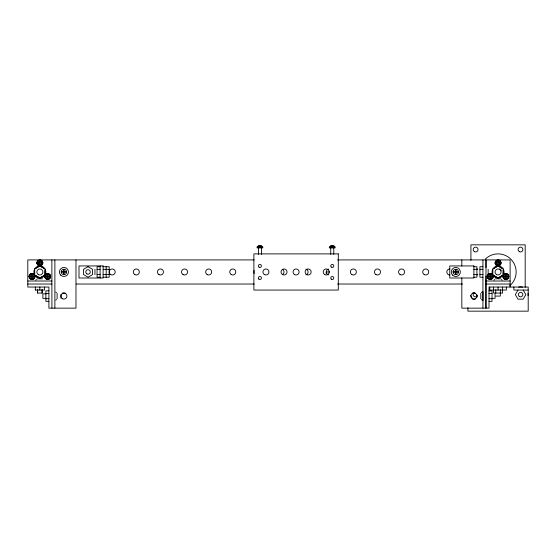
<?xml version="1.0" encoding="UTF-8"?>
<svg xmlns="http://www.w3.org/2000/svg" width="556" height="556" viewBox="0 0 556 556"><rect width="100%" height="100%" fill="white"/><g stroke="black" fill="none" stroke-linecap="round" stroke-linejoin="round"><path stroke-width="0.83" d="M45.557 274.358A3.016 3.016 0 0 1 47.691 273.476L48.469 273.58A3.016 3.016 0 0 1 47.691 279.508L46.912 279.404A3.016 3.016 0 0 1 44.675 276.492L45.078 268.958L39.858 265.942L34.639 268.958L34.639 274.984L39.858 278L45.078 274.984M503.757 274.358A3.016 3.016 0 0 1 505.89 273.476L506.669 273.58A3.016 3.016 0 0 1 505.89 279.508L505.105 279.404A3.016 3.016 0 0 1 502.874 276.492L503.277 268.958L498.058 265.942L492.831 268.958L492.831 274.984L498.058 278L503.277 274.984M517.963 290.058L515.342 294.604L517.963 299.156L523.217 299.156L525.844 294.604L523.217 290.058M35.792 280.168L36.397 279.432M493.985 280.168L494.597 279.432M55.774 300.157L56.517 299.545M481.399 292.63L482.135 292.018M501.158 270.014L501.158 270.918M258.311 245.592L261.515 245.592M330.66 245.592L333.864 245.592M257.31 246.35L262.515 246.35M329.659 246.35L334.865 246.35M256.99 247.1L262.835 247.1M329.34 247.1L335.185 247.1M256.9 247.858L262.925 247.858M329.242 247.858L335.275 247.858M254.196 259.916L27.8 259.916L27.8 287.042L48.9 287.042L48.9 308.142L75.977 308.142L75.977 259.916M337.541 259.916L510.116 259.916L510.116 287.042M36.842 262.925L42.875 262.925M495.042 262.925L501.067 262.925M100.094 266.72L97.078 266.72L97.078 277.222L100.094 277.222M103.159 266.72L109.191 266.72L109.191 277.222L103.159 277.222M473.886 266.72L476.902 266.72L476.902 277.222L473.886 277.222M482.928 266.72L479.918 266.72L479.918 277.222L482.928 277.222M97.078 269.347L100.094 269.347M103.159 269.347L109.191 269.347M473.886 269.347L476.902 269.347M479.918 269.347L482.928 269.347M61.25 271.599L63.572 271.599L63.572 269.278M66.588 271.599L64.274 271.599L64.274 269.278M453.154 271.62L455.475 271.62L455.475 269.299M458.498 271.62L456.177 271.62L456.177 269.299M329.673 271.974L326.233 271.974L326.233 273.691M61.25 272.301L63.572 272.301L63.572 274.622M66.588 272.301L64.274 272.301L64.274 274.622M453.154 272.322L455.475 272.322L455.475 274.643M458.498 272.322L456.177 272.322L456.177 274.643M97.078 274.594L100.094 274.594M103.159 274.594L109.191 274.594M473.886 274.594L476.902 274.594M479.918 274.594L482.928 274.594M29.009 276.492L35.042 276.492L34.938 275.713M44.675 276.492L50.707 276.492M487.209 276.492L493.241 276.492L493.137 275.713M502.874 276.492L508.9 276.492M37.141 278.82L42.576 278.82M495.34 278.82L500.775 278.82M27.8 281.016L51.916 281.016M486 281.016L510.116 281.016M27.8 284.026L51.916 284.026M76.228 284.026L254.287 284.026M337.541 284.026L462.557 284.026M486 284.026L510.116 284.026M35.306 290.058L44.431 290.058L44.431 287.042M528.2 290.058L513.883 290.058L513.883 287.042M48.9 290.837L45.884 290.837L45.884 301.338L48.9 301.338M489.009 290.837L492.025 290.837L492.025 301.338L489.009 301.338M37.62 293.075L37.62 289.627L37.599 293.075L42.145 293.075L42.145 289.627L42.117 293.075M62.404 293.075L65.128 293.075M472.259 293.075L475.067 293.075M45.884 293.464L48.9 293.464M489.009 293.464L492.025 293.464M46.315 293.825L42.875 293.825L42.875 298.35L46.315 298.35M495.792 296.084L500.317 296.084L500.317 289.627M491.594 298.35L495.042 298.35L495.042 293.825M45.884 298.711L48.9 298.711M489.009 298.711L492.025 298.711M475.373 299.156L472.746 299.156L470.494 295.257M498.058 261.327L498.468 261.383A1.598 1.598 0 0 1 499.601 262.515L499.601 263.342A1.598 1.598 0 0 1 498.058 264.531L497.641 264.475A1.598 1.598 0 0 1 496.508 263.342L496.508 262.515A1.598 1.598 0 0 1 498.058 261.327L498.058 264.531M505.89 274.893L506.301 274.949A1.598 1.598 0 0 1 507.433 276.082L507.433 276.909A1.598 1.598 0 0 1 505.89 278.097L505.473 278.042A1.598 1.598 0 0 1 504.341 276.909L504.341 276.082A1.598 1.598 0 0 1 505.89 274.893L505.89 278.097M490.225 274.893L490.635 274.949A1.598 1.598 0 0 1 491.768 276.082L491.768 276.909A1.598 1.598 0 0 1 490.225 278.097L489.808 278.042A1.598 1.598 0 0 1 488.675 276.909L488.675 276.082A1.598 1.598 0 0 1 490.225 274.893L490.225 278.097M39.858 261.327L40.275 261.383A1.598 1.598 0 0 1 41.401 262.515L41.401 263.342A1.598 1.598 0 0 1 39.858 264.531L39.441 264.475A1.598 1.598 0 0 1 38.308 263.342L38.308 262.515A1.598 1.598 0 0 1 39.858 261.327L39.858 264.531M47.691 274.893L48.101 274.949A1.598 1.598 0 0 1 49.234 276.082L49.234 276.909A1.598 1.598 0 0 1 47.691 278.097L47.274 278.042A1.598 1.598 0 0 1 46.141 276.909L46.141 276.082A1.598 1.598 0 0 1 47.691 274.893L47.691 278.097M32.026 274.893L32.443 274.949A1.598 1.598 0 0 1 33.575 276.082L33.575 276.909A1.598 1.598 0 0 1 32.026 278.097L31.609 278.042A1.598 1.598 0 0 1 30.483 276.909L30.483 276.082A1.598 1.598 0 0 1 32.026 274.893L32.026 278.097M499.629 268.93L500.31 269.451M481.399 299.545L482.135 300.157M55.774 292.018L56.517 292.63M501.512 279.432L502.124 280.168M525.184 287.32L525.184 244.842L470.925 244.842L470.925 260.347M506.342 287.042L506.342 290.058L489.767 290.058L489.767 287.042M502.603 287.042L502.603 293.075L493.506 293.075L493.506 287.042M498.058 287.042L498.058 290.058M495.792 289.627L495.792 293.075M488.133 269.257L488.133 274.685M486 267.665L486 259.916L485.944 308.142L486 275.95M482.983 291.566L482.983 300.608M482.928 259.916L482.928 308.142M480.794 293.366L480.794 298.801M476.958 294.958L476.958 297.217M467.909 307.711L467.909 311.158L528.2 311.158L528.2 287.042L489.009 287.042L489.009 308.142L461.827 308.142L461.827 278M461.827 259.916L461.827 265.942M333.767 247.858L333.767 254.433M332.259 245.592L332.259 247.858M330.75 247.858L330.75 254.433M261.417 247.858L261.417 254.433M259.916 245.592L259.916 247.858M258.408 247.858L258.408 254.433M106.175 266.72L106.175 277.222M100.094 265.942L100.094 278M94.944 269.257L94.944 274.685M60.958 294.485L60.958 298.273M57.122 293.366L57.122 298.801M54.877 259.916L54.877 308.142M51.861 259.916L51.916 308.142M39.858 287.042L39.858 290.058M35.334 287.042L35.334 290.058M485.263 259.179A18.084 18.084 0 0 1 511.388 259.749A18.084 18.084 0 0 1 509.685 285.826M528.012 293.116A7.534 7.534 0 0 1 528.012 295.736M518.644 287.146A7.534 7.534 0 0 1 522.543 287.146M498.836 265.837A3.016 3.016 0 0 0 498.836 260.013L498.058 259.916A3.016 3.016 0 0 0 497.272 265.837M493.241 276.492A3.016 3.016 0 0 1 490.225 279.508L489.447 279.404A3.016 3.016 0 0 1 487.313 275.713M488.092 274.358A3.016 3.016 0 0 1 490.225 273.476L491.004 273.58A3.016 3.016 0 0 1 492.831 274.984M487.397 275.734A2.926 2.926 0 0 0 489.468 279.32L490.225 279.418A2.926 2.926 0 0 0 490.983 273.67L490.225 273.566A2.926 2.926 0 0 0 487.688 275.032M501.783 275.7A5.275 5.275 0 0 1 499.42 277.069M496.689 277.069A5.275 5.275 0 0 1 494.326 275.7M494.326 268.242A5.275 5.275 0 0 1 496.689 266.873M499.42 266.873A5.275 5.275 0 0 1 501.783 268.242M503.152 270.605A5.275 5.275 0 0 1 503.152 273.337M40.637 265.837A3.016 3.016 0 0 0 40.637 260.013L39.858 259.916A3.016 3.016 0 0 0 39.08 265.837M35.042 276.492A3.016 3.016 0 0 1 32.026 279.508L31.247 279.404A3.016 3.016 0 0 1 32.026 273.476L32.804 273.58A3.016 3.016 0 0 1 34.639 274.984M43.59 275.7A5.275 5.275 0 0 1 41.22 277.069M38.489 277.069A5.275 5.275 0 0 1 36.126 275.7M34.764 273.337A5.275 5.275 0 0 1 34.764 270.605M36.126 268.242A5.275 5.275 0 0 1 38.489 266.873M41.22 266.873A5.275 5.275 0 0 1 43.59 268.242M44.953 270.605A5.275 5.275 0 0 1 44.953 273.337M282.524 269.361A3.016 3.016 0 0 1 282.524 274.581A3.016 3.016 0 0 0 287.042 271.974A3.016 3.016 0 0 0 282.524 269.361A3.016 3.016 0 0 0 282.524 274.581M305.911 269.062A3.016 3.016 0 0 1 305.911 274.879M449.825 274.984A3.016 3.016 0 0 1 446.809 271.974A3.016 3.016 0 0 1 449.825 268.958M477.333 295.736A2.259 2.259 0 0 1 473.775 296.202A2.259 2.259 0 0 1 474.247 292.651M328.464 274.879A3.016 3.016 0 0 1 328.464 269.062M254.287 273.476A3.016 3.016 0 0 1 254.287 270.466M477.806 274.212A4.524 4.524 0 0 1 477.083 275.144M477.083 268.75A4.524 4.524 0 0 1 477.806 269.688M61.299 271.245L61.299 272.649A2.717 2.717 0 0 0 63.217 274.574L64.621 274.574A2.717 2.717 0 0 0 66.546 272.649L66.546 271.245A2.717 2.717 0 0 0 64.621 269.326L63.217 269.326A2.717 2.717 0 0 0 61.299 271.245M453.203 271.265L453.203 272.676A2.717 2.717 0 0 0 455.121 274.594L456.532 274.594A2.717 2.717 0 0 0 458.45 272.676L458.45 271.265A2.717 2.717 0 0 0 456.532 269.347L455.121 269.347A2.717 2.717 0 0 0 453.203 271.265M29.51 275.818L29.51 277.166A2.606 2.606 0 0 0 31.351 279.008L32.026 279.098A2.606 2.606 0 0 0 34.541 277.166L34.541 275.818A2.606 2.606 0 0 0 32.7 273.976L32.026 273.893A2.606 2.606 0 0 0 29.51 275.818M37.342 262.251L37.342 263.6A2.606 2.606 0 0 0 39.184 265.441L39.858 265.532A2.606 2.606 0 0 0 42.374 263.6L42.374 262.251A2.606 2.606 0 0 0 40.532 260.41L39.858 260.326A2.606 2.606 0 0 0 37.342 262.251M45.175 275.818L45.175 277.166A2.606 2.606 0 0 0 47.017 279.008L47.691 279.098A2.606 2.606 0 0 0 50.207 277.166L50.207 275.818A2.606 2.606 0 0 0 48.365 273.976L47.691 273.893A2.606 2.606 0 0 0 45.175 275.818M487.709 275.818L487.709 277.166A2.606 2.606 0 0 0 489.551 279.008L490.225 279.098A2.606 2.606 0 0 0 492.741 277.166L492.741 275.818A2.606 2.606 0 0 0 490.899 273.976L490.225 273.893A2.606 2.606 0 0 0 487.709 275.818M495.542 262.251L495.542 263.6A2.606 2.606 0 0 0 497.384 265.441L498.058 265.532A2.606 2.606 0 0 0 500.567 263.6L500.567 262.251A2.606 2.606 0 0 0 498.732 260.41L498.058 260.326A2.606 2.606 0 0 0 495.542 262.251M503.375 275.818L503.375 277.166A2.606 2.606 0 0 0 505.216 279.008L505.89 279.098A2.606 2.606 0 0 0 508.399 277.166L508.399 275.818A2.606 2.606 0 0 0 506.558 273.976L505.89 273.893A2.606 2.606 0 0 0 503.375 275.818M88.036 266.692L83.49 269.319L83.49 274.574L88.036 277.201L92.588 274.574L92.588 269.319L88.036 266.692M338.291 253.883L253.883 253.883L253.883 290.058L338.291 290.058L338.291 253.883M103.11 265.942L78.994 265.942L78.994 278L103.11 278L103.11 265.942M473.886 265.942L449.769 265.942L449.769 278L473.886 278L473.886 265.942M498.815 260.104L498.058 260.006A2.926 2.926 0 0 0 497.3 265.754L498.058 265.851A2.926 2.926 0 0 0 498.815 260.104M506.641 273.67L505.89 273.566A2.926 2.926 0 0 0 505.133 279.32L505.89 279.418A2.926 2.926 0 0 0 506.641 273.67M40.616 260.104L39.858 260.006A2.926 2.926 0 0 0 39.101 265.754L39.858 265.851A2.926 2.926 0 0 0 40.616 260.104M48.448 273.67L47.691 273.566A2.926 2.926 0 0 0 46.933 279.32L47.691 279.418A2.926 2.926 0 0 0 48.448 273.67M32.783 273.67L32.026 273.566A2.926 2.926 0 0 0 31.268 279.32L32.026 279.418A2.926 2.926 0 0 0 32.783 273.67M86.903 273.906A2.259 2.259 0 0 0 90.294 271.947A2.259 2.259 0 0 0 86.903 269.987A2.259 2.259 0 0 0 86.903 273.906M474.421 251.632A2.412 2.412 0 0 0 478.042 249.547A2.412 2.412 0 0 0 474.421 247.455A2.412 2.412 0 0 0 474.421 251.632M519.276 251.632A2.412 2.412 0 0 0 522.897 249.547A2.412 2.412 0 0 0 519.276 247.455A2.412 2.412 0 0 0 519.276 251.632M495.042 277.194A6.026 6.026 0 0 0 504.083 271.974A6.026 6.026 0 0 0 495.042 266.748A6.026 6.026 0 0 0 495.042 277.194M496.55 274.581A3.016 3.016 0 0 0 501.067 271.974A3.016 3.016 0 0 0 496.55 269.361A3.016 3.016 0 0 0 496.55 274.581M36.842 277.194A6.026 6.026 0 0 0 45.884 271.974A6.026 6.026 0 0 0 36.842 266.748A6.026 6.026 0 0 0 36.842 277.194M110.7 274.581A3.016 3.016 0 0 0 115.217 271.974A3.016 3.016 0 0 0 110.7 269.361A3.016 3.016 0 0 0 110.7 274.581M134.816 274.581A3.016 3.016 0 0 0 139.334 271.974A3.016 3.016 0 0 0 134.816 269.361A3.016 3.016 0 0 0 134.816 274.581M158.926 274.581A3.016 3.016 0 0 0 163.45 271.974A3.016 3.016 0 0 0 158.926 269.361A3.016 3.016 0 0 0 158.926 274.581M183.042 274.581A3.016 3.016 0 0 0 187.567 271.974A3.016 3.016 0 0 0 183.042 269.361A3.016 3.016 0 0 0 183.042 274.581M207.159 274.581A3.016 3.016 0 0 0 211.683 271.974A3.016 3.016 0 0 0 207.159 269.361A3.016 3.016 0 0 0 207.159 274.581M231.275 274.581A3.016 3.016 0 0 0 235.8 271.974A3.016 3.016 0 0 0 231.275 269.361A3.016 3.016 0 0 0 231.275 274.581M351.858 274.581A3.016 3.016 0 0 0 356.375 271.974A3.016 3.016 0 0 0 351.858 269.361A3.016 3.016 0 0 0 351.858 274.581M375.967 274.581A3.016 3.016 0 0 0 380.492 271.974A3.016 3.016 0 0 0 375.967 269.361A3.016 3.016 0 0 0 375.967 274.581M400.084 274.581A3.016 3.016 0 0 0 404.608 271.974A3.016 3.016 0 0 0 400.084 269.361A3.016 3.016 0 0 0 400.084 274.581M424.2 274.581A3.016 3.016 0 0 0 428.725 271.974A3.016 3.016 0 0 0 424.2 269.361A3.016 3.016 0 0 0 424.2 274.581M519.464 296.563A2.259 2.259 0 0 0 522.855 294.604A2.259 2.259 0 0 0 519.464 292.651A2.259 2.259 0 0 0 519.464 296.563M306.634 274.581A3.016 3.016 0 0 0 311.158 271.974A3.016 3.016 0 0 0 306.634 269.361A3.016 3.016 0 0 0 306.634 274.581M62.411 298.697A3.016 3.016 0 0 0 66.935 296.084A3.016 3.016 0 0 0 62.411 293.478A3.016 3.016 0 0 0 62.411 298.697M331.195 267.005A1.508 1.508 0 0 0 333.718 266.331A1.508 1.508 0 0 0 331.869 264.489A1.508 1.508 0 0 0 331.195 267.005M258.846 279.063A1.508 1.508 0 0 0 261.369 278.389A1.508 1.508 0 0 0 259.52 276.547A1.508 1.508 0 0 0 258.846 279.063M331.195 279.063A1.508 1.508 0 0 0 333.718 278.389A1.508 1.508 0 0 0 331.869 276.547A1.508 1.508 0 0 0 331.195 279.063M259.159 267.248A1.508 1.508 0 0 0 261.417 265.942A1.508 1.508 0 0 0 259.159 264.635A1.508 1.508 0 0 0 259.159 267.248M294.583 274.581A3.016 3.016 0 0 0 299.1 271.974A3.016 3.016 0 0 0 294.583 269.361A3.016 3.016 0 0 0 294.583 274.581M264.434 274.581A3.016 3.016 0 0 0 268.958 271.974A3.016 3.016 0 0 0 264.434 269.361A3.016 3.016 0 0 0 264.434 274.581M324.725 274.581A3.016 3.016 0 0 0 329.242 271.974A3.016 3.016 0 0 0 324.725 269.361A3.016 3.016 0 0 0 324.725 274.581M452.633 275.171A4.524 4.524 0 0 0 460.194 273.142A4.524 4.524 0 0 0 454.655 267.603A4.524 4.524 0 0 0 452.633 275.171M60.722 275.144A4.524 4.524 0 0 0 68.291 273.121A4.524 4.524 0 0 0 62.752 267.582A4.524 4.524 0 0 0 60.722 275.144M472.378 298.697A3.016 3.016 0 0 0 476.902 296.084A3.016 3.016 0 0 0 472.378 293.478A3.016 3.016 0 0 0 472.378 298.697M38.35 274.581A3.016 3.016 0 0 0 42.875 271.974A3.016 3.016 0 0 0 38.35 269.361A3.016 3.016 0 0 0 38.35 274.581"/></g></svg>
